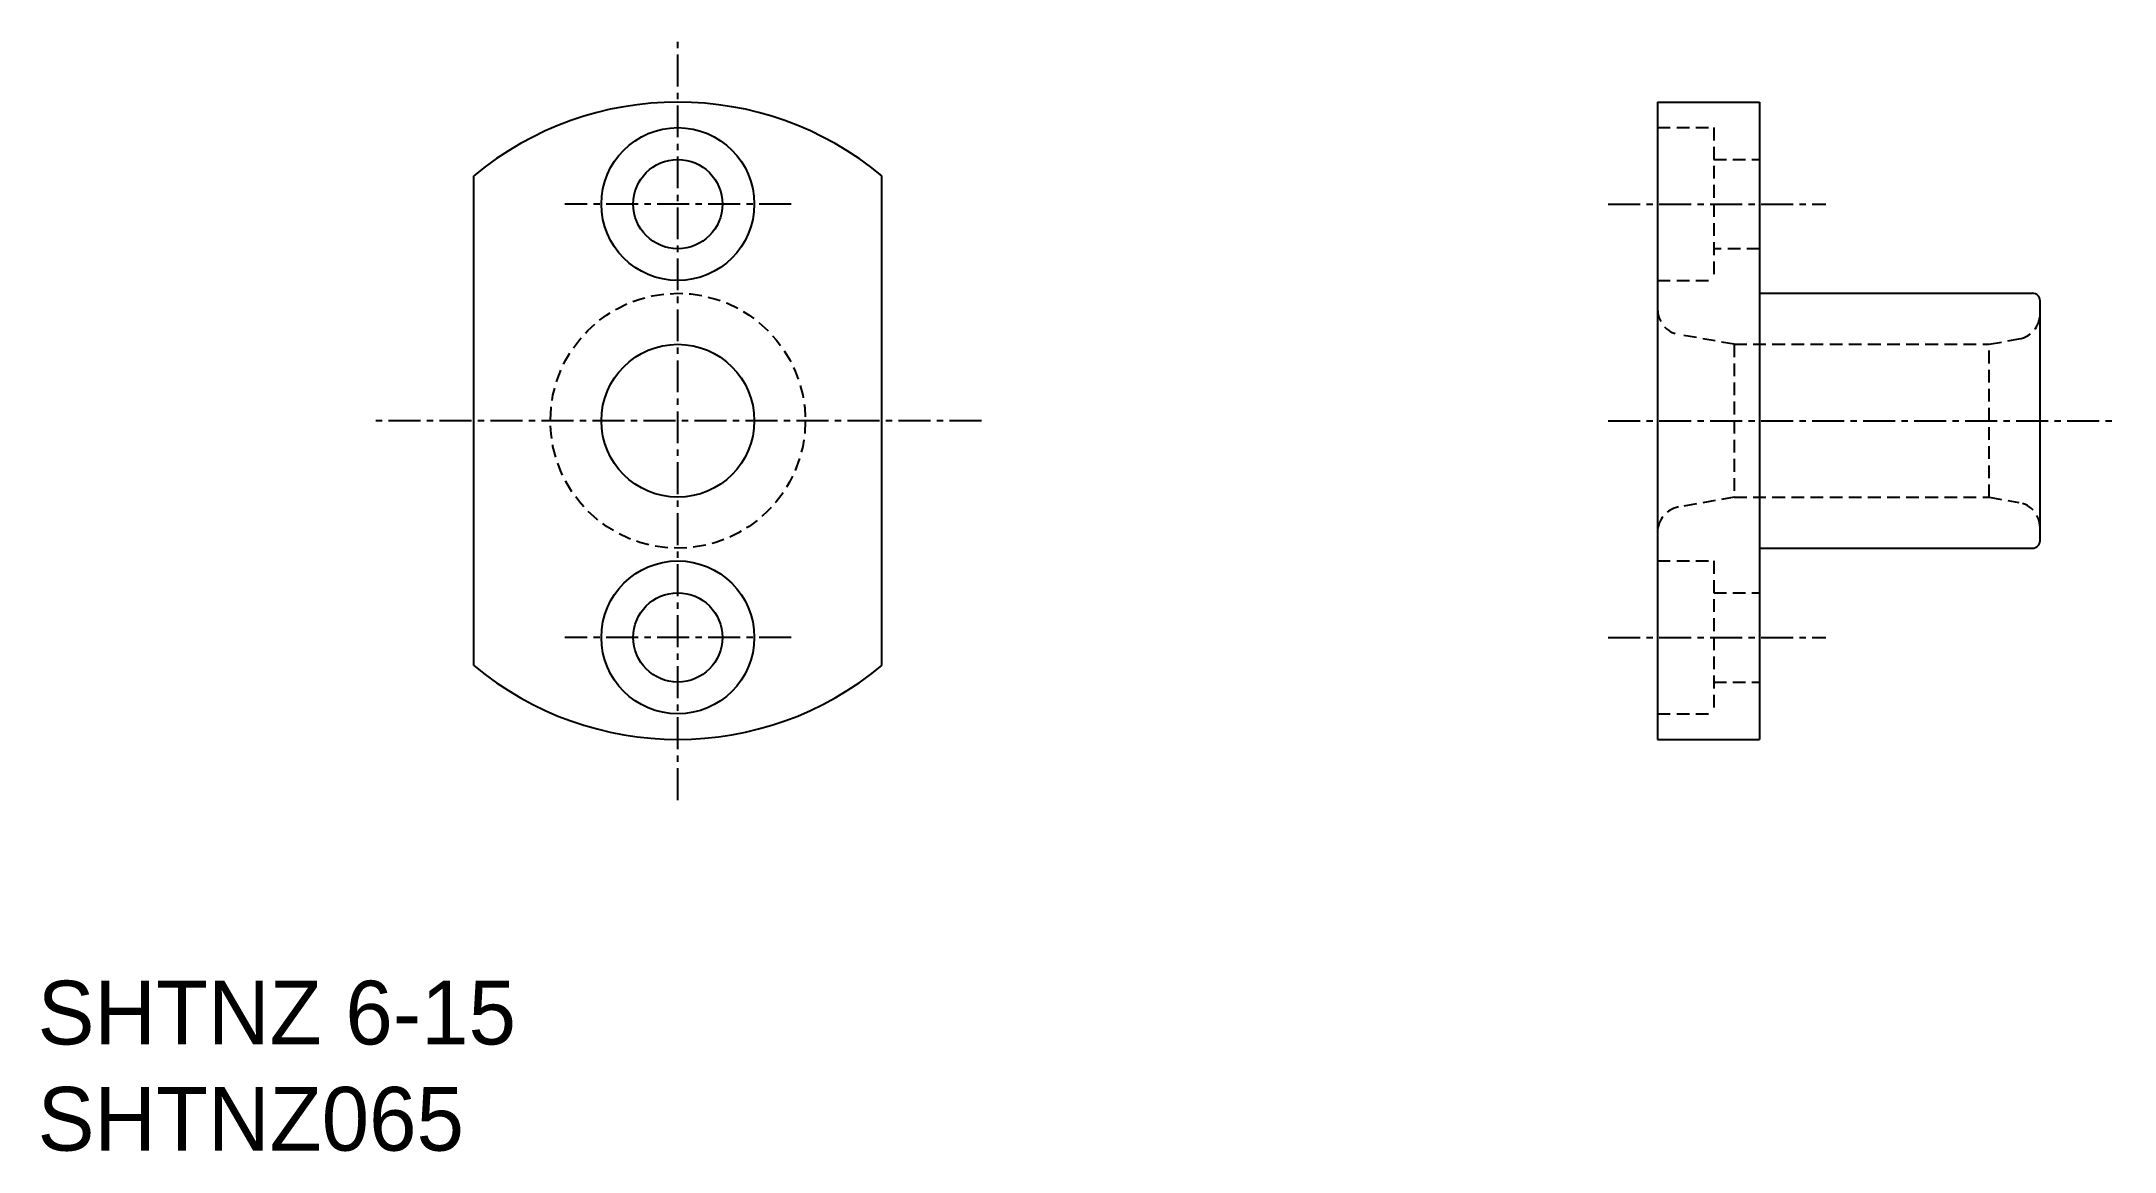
# Model space of a CAD drawing. Extents: x 131.2 to 212.5, y 58.4 to 102.
import ezdxf

# ---------------------------------------------------------------- set-up
doc = ezdxf.new("R2010")
doc.units = 0
doc.linetypes.add('CENTER', pattern=[2, 1.25, -0.25, 0.25, -0.25])
doc.linetypes.add('DASHED', pattern=[0.75, 0.5, -0.25])
doc.layers.get('0').update_dxf_attribs({"linetype": 'CONTINUOUS'})
doc.layers.add('CENTER', color=1, linetype='CENTER')

msp = doc.modelspace()

# ---------------------------------------------------------------- linework, layer by layer
at = {"color": 7, "linetype": 'CONTINUOUS'}
for p, q in [((194.536, 99.57), (194.536, 74.57)), ((194.536, 99.57), (196.736, 99.57)), ((196.736, 99.57), (198.536, 99.57)), ((198.536, 99.57), (198.536, 92.07)), ((148.112, 77.465), (148.112, 96.675)), ((164.112, 77.465), (164.112, 96.675)), ((198.536, 92.07), (198.536, 82.07)), ((198.536, 92.07), (209.236, 92.07)), ((209.536, 82.37), (209.536, 91.77)), ((198.536, 82.07), (209.236, 82.07)), ((198.536, 82.07), (198.536, 74.57)), ((194.536, 74.57), (196.736, 74.57)), ((196.736, 74.57), (198.536, 74.57))]:
    msp.add_line(p, q, dxfattribs=at)
at = {"color": 3, "linetype": 'DASHED'}
for p, q in [((194.536, 98.57), (196.736, 98.57)), ((196.736, 98.57), (196.736, 92.57)), ((196.736, 97.32), (198.536, 97.32)), ((198.536, 93.82), (196.736, 93.82)), ((194.536, 92.57), (196.736, 92.57)), ((197.536, 90.07), (195.363, 90.453)), ((207.536, 90.07), (208.71, 90.277)), ((197.536, 90.07), (207.536, 90.07)), ((197.536, 90.07), (197.536, 84.07)), ((207.536, 84.07), (207.536, 90.07)), ((197.536, 84.07), (195.363, 83.687)), ((197.536, 84.07), (207.536, 84.07)), ((207.536, 84.07), (208.71, 83.863)), ((194.536, 81.57), (196.736, 81.57)), ((196.736, 81.57), (196.736, 75.57)), ((196.736, 80.32), (198.536, 80.32)), ((196.736, 76.82), (198.536, 76.82)), ((194.536, 75.57), (196.736, 75.57))]:
    msp.add_line(p, q, dxfattribs=at)
at = {"color": 7, "linetype": 'CONTINUOUS'}
for centre, radius in [((156.112, 95.57), 3), ((156.112, 95.57), 1.75), ((156.112, 87.07), 3), ((156.112, 78.57), 3), ((156.112, 78.57), 1.75)]:
    msp.add_circle(centre, radius, dxfattribs=at)
at = {"color": 3, "linetype": 'DASHED'}
msp.add_circle((156.112, 87.07), 5, dxfattribs=at)
at = {"color": 7, "linetype": 'CONTINUOUS'}
for centre, radius, start, end in [((156.112, 87.07), 12.5, 50.20818, 129.79182), ((209.236, 91.77), 0.3, 0, 90), ((209.236, 82.37), 0.3, 270, 0), ((156.112, 87.07), 12.5, 230.20818, 309.79182)]:
    msp.add_arc(centre, radius, start, end, dxfattribs=at)
at = {"color": 3, "linetype": 'DASHED'}
for centre, start, end in [((195.536, 91.438), 180, 260), ((208.536, 91.262), 280, 0), ((208.536, 82.878), 360, 80), ((195.536, 82.702), 100, 180)]:
    msp.add_arc(centre, 1, start, end, dxfattribs=at)
at = {"layer": 'CENTER', "color": 1, "linetype": 'CENTER'}
for p, q in [((156.112, 72.189), (156.112, 101.95)), ((160.551, 95.57), (151.674, 95.57)), ((192.601, 95.57), (201.135, 95.57)), ((168.017, 87.07), (144.208, 87.07)), ((192.601, 87.07), (212.457, 87.07)), ((160.551, 78.57), (151.674, 78.57)), ((192.601, 78.57), (201.135, 78.57))]:
    msp.add_line(p, q, dxfattribs=at)

# ---------------------------------------------------------------- texts
at = {"color": 7, "linetype": 'CONTINUOUS'}
for s, p in [('SHTNZ 6-15', (131.003, 62.601)), ('SHTNZ065', (131.003, 58.434))]:
    msp.add_text(s, height=2.5, dxfattribs=at).set_placement(p)

doc.saveas('drawing.dxf')
